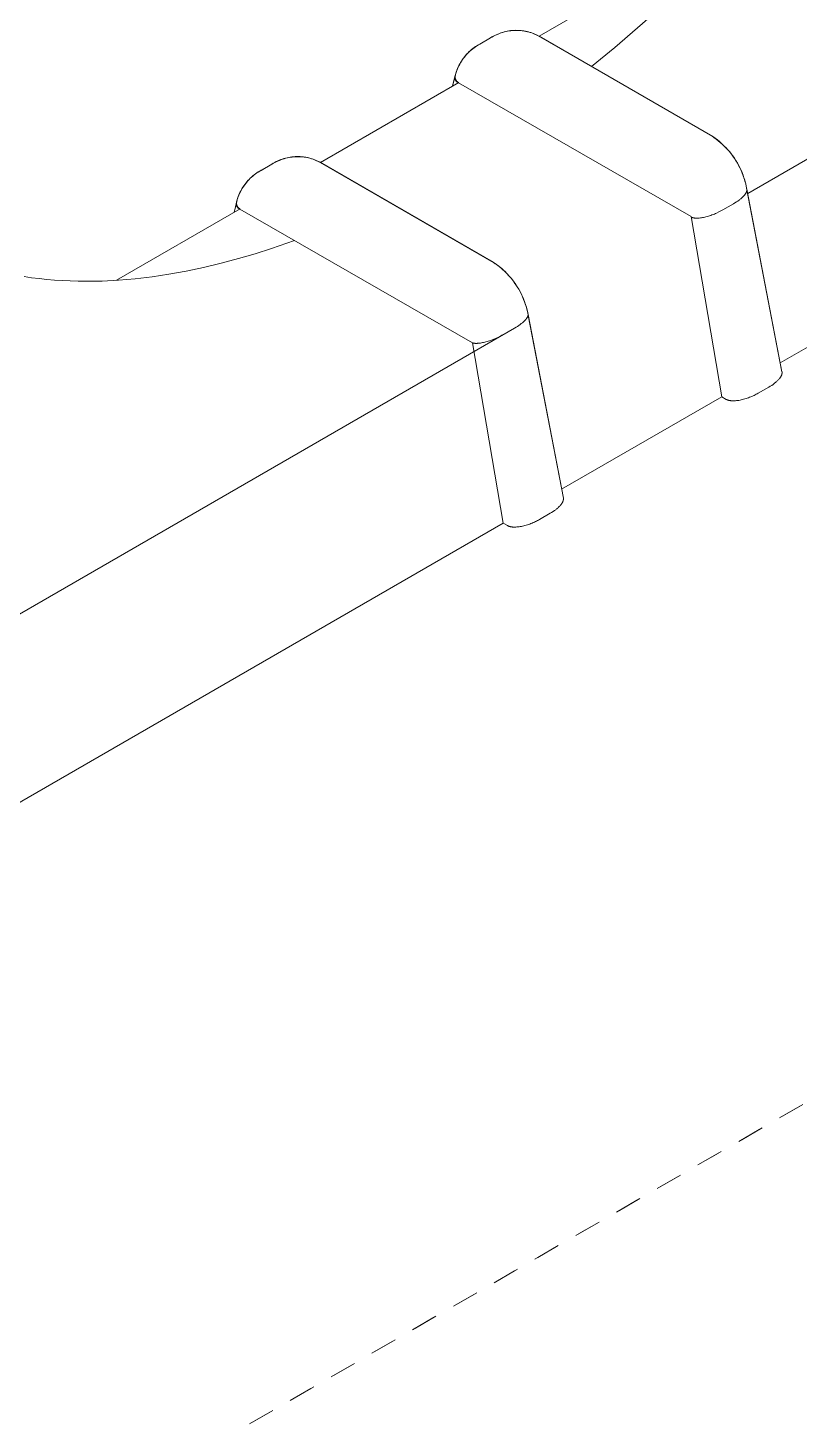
# Model space of a CAD drawing. Header units: inches. Extents: x -9 to 187, y -3 to 135.
# Drawn here: x 172.92 to 176.19, y 32.53 to 38.46 of the extents above; entities that cross this region are included whole.
import ezdxf

# ---------------------------------------------------------------- set-up
doc = ezdxf.new("R2010")
doc.units = ezdxf.units.IN
doc.linetypes.add('HIDDEN', pattern=[1.905, 1.27, -0.635])
doc.layers.add('ZANO_R', color=7, linetype='Continuous', lineweight=0)
doc.layers.add('ZANO_R_przerywana', color=250, linetype='HIDDEN', lineweight=0)

msp = doc.modelspace()

# ---------------------------------------------------------------- linework, layer by layer
at = {"layer": 'ZANO_R'}
for p, q in [((175.97484, 37.75539), (183.44197, 42.06654)), ((175.08854, 38.42332), (176.04606, 38.97615)), ((175.40977, 38.37552), (175.58233, 38.5238)), ((174.91325, 38.43281), (174.91978, 38.43541)), ((174.91398, 38.4325), (174.92062, 38.4351)), ((174.91978, 38.43541), (174.92639, 38.43779)), ((174.92062, 38.4351), (174.92734, 38.43746)), ((174.92639, 38.43779), (174.93309, 38.43993)), ((174.92734, 38.43746), (174.93414, 38.43959)), ((174.93309, 38.43993), (174.93985, 38.44183)), ((174.93414, 38.43959), (174.94101, 38.44149)), ((174.93985, 38.44183), (174.94668, 38.4435)), ((174.94101, 38.44149), (174.94794, 38.44315)), ((174.94668, 38.4435), (174.95356, 38.44493)), ((174.94794, 38.44315), (174.95492, 38.44456)), ((174.95356, 38.44493), (174.96048, 38.44612)), ((174.95492, 38.44456), (174.96195, 38.44574)), ((174.96048, 38.44612), (174.96744, 38.44707)), ((174.96195, 38.44574), (174.96902, 38.44667)), ((174.96744, 38.44707), (174.97444, 38.44778)), ((174.96902, 38.44667), (174.97611, 38.44736)), ((174.97444, 38.44778), (174.98145, 38.44824)), ((174.97611, 38.44736), (174.98322, 38.4478)), ((174.98145, 38.44824), (174.98847, 38.44846)), ((174.98322, 38.4478), (174.99034, 38.448)), ((174.98847, 38.44846), (174.9955, 38.44844)), ((174.99034, 38.448), (174.99747, 38.44795)), ((174.9955, 38.44844), (175.00252, 38.44817)), ((174.99747, 38.44795), (175.00459, 38.44766)), ((175.00252, 38.44817), (175.00953, 38.44765)), ((175.00459, 38.44766), (175.01169, 38.44712)), ((175.00953, 38.44765), (175.01652, 38.4469)), ((175.01169, 38.44712), (175.01878, 38.44634)), ((175.01652, 38.4469), (175.02347, 38.4459)), ((175.01878, 38.44634), (175.02583, 38.44531)), ((175.02347, 38.4459), (175.03039, 38.44466)), ((175.02583, 38.44531), (175.03284, 38.44404)), ((175.03039, 38.44466), (175.03726, 38.44318)), ((175.03284, 38.44404), (175.0398, 38.44253)), ((175.03726, 38.44318), (175.04407, 38.44146)), ((175.0398, 38.44253), (175.04671, 38.44078)), ((175.04407, 38.44146), (175.05082, 38.43951)), ((175.04671, 38.44078), (175.05355, 38.4388)), ((175.05082, 38.43951), (175.0575, 38.43732)), ((175.05355, 38.4388), (175.06033, 38.43658)), ((175.0575, 38.43732), (175.0641, 38.4349)), ((175.06033, 38.43658), (175.08783, 38.42372)), ((175.0641, 38.4349), (175.07061, 38.43225)), ((174.80672, 38.37034), (174.8125, 38.3747)), ((174.80678, 38.3709), (174.81252, 38.3752)), ((174.8125, 38.3747), (174.81843, 38.37885)), ((174.81252, 38.3752), (174.81841, 38.3793)), ((174.81841, 38.3793), (174.82443, 38.38319)), ((174.81843, 38.37885), (174.8245, 38.38279)), ((174.82443, 38.38319), (174.83058, 38.38687)), ((174.8245, 38.38279), (174.83071, 38.38652)), ((174.83058, 38.38687), (174.83686, 38.39034)), ((174.83071, 38.38652), (174.83704, 38.39003)), ((174.83686, 38.39034), (174.88217, 38.41651)), ((174.83704, 38.39003), (174.88235, 38.4162)), ((174.88217, 38.41651), (174.88815, 38.4202)), ((174.88235, 38.4162), (174.88844, 38.41989)), ((174.88815, 38.4202), (174.89426, 38.42368)), ((174.88844, 38.41989), (174.89466, 38.42337)), ((174.89426, 38.42368), (174.90048, 38.42694)), ((174.89466, 38.42337), (174.901, 38.42664)), ((174.90048, 38.42694), (174.90681, 38.42999)), ((174.901, 38.42664), (174.90744, 38.42968)), ((174.90681, 38.42999), (174.91325, 38.43281)), ((174.90744, 38.42968), (174.91398, 38.4325)), ((175.07061, 38.43225), (175.07703, 38.42938)), ((175.07703, 38.42938), (175.08334, 38.42629)), ((175.08452, 38.42564), (175.82189, 37.99992)), ((175.0889, 38.42312), (175.82627, 37.9974)), ((175.3107, 38.29506), (175.40977, 38.37552)), ((174.75461, 38.31077), (174.75836, 38.31695)), ((174.75501, 38.31201), (174.75875, 38.31813)), ((174.75836, 38.31695), (174.76234, 38.323)), ((174.75875, 38.31813), (174.7627, 38.32411)), ((174.76234, 38.323), (174.76651, 38.32892)), ((174.7627, 38.32411), (174.76686, 38.32996)), ((174.76651, 38.32892), (174.77089, 38.33468)), ((174.76686, 38.32996), (174.77121, 38.33565)), ((174.77089, 38.33468), (174.77547, 38.34029)), ((174.77121, 38.33565), (174.77576, 38.3412)), ((174.77547, 38.34029), (174.78023, 38.34574)), ((174.77576, 38.3412), (174.78049, 38.34659)), ((174.78023, 38.34574), (174.78518, 38.35102)), ((174.78049, 38.34659), (174.78541, 38.35181)), ((174.78518, 38.35102), (174.79031, 38.35613)), ((174.78541, 38.35181), (174.7905, 38.35685)), ((174.79031, 38.35613), (174.79562, 38.36105)), ((174.7905, 38.35685), (174.79577, 38.36172)), ((174.79562, 38.36105), (174.80109, 38.36579)), ((174.79577, 38.36172), (174.8012, 38.3664)), ((174.80109, 38.36579), (174.80672, 38.37034)), ((174.8012, 38.3664), (174.80678, 38.3709)), ((174.72119, 38.21123), (174.73261, 38.25739)), ((174.73137, 38.25223), (174.73307, 38.2592)), ((174.7324, 38.25646), (174.73222, 38.25552)), ((174.73262, 38.25739), (174.7324, 38.25646)), ((174.73262, 38.25739), (174.73455, 38.26436)), ((174.73307, 38.2592), (174.73501, 38.2661)), ((174.73455, 38.26436), (174.73672, 38.27127)), ((174.73501, 38.2661), (174.73718, 38.27294)), ((174.73672, 38.27127), (174.73912, 38.2781)), ((174.73718, 38.27294), (174.73958, 38.27969)), ((174.73912, 38.2781), (174.74177, 38.28484)), ((174.73958, 38.27969), (174.74222, 38.28636)), ((174.74177, 38.28484), (174.74464, 38.29148)), ((174.74222, 38.28636), (174.74508, 38.29293)), ((174.74464, 38.29148), (174.74774, 38.29802)), ((174.74508, 38.29293), (174.74817, 38.2994)), ((174.74774, 38.29802), (174.75106, 38.30445)), ((174.74817, 38.2994), (174.75149, 38.30576)), ((174.75106, 38.30445), (174.75461, 38.31077)), ((174.75149, 38.30576), (174.75501, 38.31201)), ((174.15954, 37.88697), (174.74703, 38.22615)), ((174.15955, 37.88697), (174.7456, 38.22533)), ((174.72119, 38.21123), (174.73161, 38.25336)), ((174.73087, 38.24814), (174.73086, 38.24731)), ((174.73086, 38.24731), (174.73087, 38.24649)), ((174.73092, 38.24896), (174.73087, 38.24814)), ((174.73087, 38.24649), (174.73092, 38.24566)), ((174.73099, 38.24978), (174.73092, 38.24896)), ((174.73092, 38.24566), (174.73099, 38.24484)), ((174.73109, 38.2506), (174.73099, 38.24978)), ((174.73099, 38.24484), (174.73109, 38.24402)), ((174.73122, 38.25142), (174.73109, 38.2506)), ((174.73109, 38.24402), (174.73122, 38.2432)), ((174.73137, 38.25223), (174.73122, 38.25142)), ((174.73122, 38.2432), (174.73137, 38.24239)), ((174.73137, 38.24239), (174.73156, 38.24159)), ((174.73156, 38.24159), (174.73177, 38.24079)), ((174.73177, 38.24079), (174.73201, 38.24)), ((174.73181, 38.25173), (174.73179, 38.25078)), ((174.73179, 38.25078), (174.7318, 38.24983)), ((174.7318, 38.24983), (174.73185, 38.24887)), ((174.73186, 38.25269), (174.73181, 38.25173)), ((174.73185, 38.24887), (174.73193, 38.24792)), ((174.73195, 38.25364), (174.73186, 38.25269)), ((174.73193, 38.24792), (174.73204, 38.24698)), ((174.73207, 38.25458), (174.73195, 38.25364)), ((174.73201, 38.24), (174.73228, 38.23922)), ((174.73204, 38.24698), (174.73219, 38.24603)), ((174.73222, 38.25552), (174.73207, 38.25458)), ((174.73219, 38.24603), (174.73237, 38.2451)), ((174.73228, 38.23922), (174.73257, 38.23845)), ((174.73237, 38.2451), (174.73258, 38.24417)), ((174.73257, 38.23845), (174.73289, 38.23769)), ((174.73258, 38.24417), (174.73282, 38.24325)), ((174.73282, 38.24325), (174.7331, 38.24233)), ((174.73289, 38.23769), (174.73324, 38.23694)), ((174.7331, 38.24233), (174.73341, 38.24143)), ((174.73324, 38.23694), (174.73362, 38.2362)), ((174.73341, 38.24143), (174.73374, 38.24054)), ((174.73362, 38.2362), (174.73401, 38.23548)), ((174.73374, 38.24054), (174.73411, 38.23966)), ((174.73401, 38.23548), (174.73444, 38.23477)), ((174.73411, 38.23966), (174.73451, 38.23879)), ((174.73444, 38.23477), (174.73489, 38.23408)), ((174.73451, 38.23879), (174.73494, 38.23794)), ((174.73489, 38.23408), (174.73536, 38.2334)), ((174.73494, 38.23794), (174.7354, 38.23711)), ((174.73536, 38.2334), (174.73585, 38.23274)), ((174.7354, 38.23711), (174.73589, 38.23629)), ((174.73585, 38.23274), (174.73637, 38.23209)), ((174.73589, 38.23629), (174.73641, 38.23549)), ((174.73637, 38.23209), (174.73691, 38.23147)), ((174.73641, 38.23549), (174.73695, 38.2347)), ((174.73691, 38.23147), (174.73747, 38.23086)), ((174.73695, 38.2347), (174.73752, 38.23394)), ((174.73747, 38.23086), (174.73805, 38.23028)), ((174.73752, 38.23394), (174.73812, 38.23319)), ((174.73805, 38.23028), (174.73865, 38.22971)), ((174.73812, 38.23319), (174.73874, 38.23247)), ((174.73865, 38.22971), (174.73928, 38.22917)), ((174.73874, 38.23247), (174.73939, 38.23177)), ((174.73928, 38.22917), (174.73992, 38.22865)), ((174.73939, 38.23177), (174.74006, 38.23109)), ((174.73992, 38.22865), (174.74057, 38.22815)), ((174.74006, 38.23109), (174.74075, 38.23044)), ((174.74057, 38.22815), (174.74125, 38.22767)), ((174.74075, 38.23044), (174.74147, 38.22981)), ((174.74125, 38.22767), (174.74194, 38.22722)), ((174.74147, 38.22981), (174.7422, 38.22921)), ((174.74194, 38.22722), (174.74264, 38.22679)), ((174.7422, 38.22921), (174.74296, 38.22863)), ((174.74264, 38.22679), (174.74336, 38.22639)), ((174.74296, 38.22863), (174.74374, 38.22808)), ((174.74336, 38.22639), (174.7441, 38.22601)), ((174.74374, 38.22808), (174.74454, 38.22755)), ((174.7441, 38.22601), (174.74484, 38.22565)), ((174.74454, 38.22755), (174.74535, 38.22706)), ((174.74484, 38.22565), (174.7456, 38.22533)), ((174.74535, 38.22706), (174.74618, 38.22659)), ((174.7456, 38.22533), (175.7342, 37.65735)), ((174.74618, 38.22659), (174.74703, 38.22615)), ((175.82206, 37.99982), (175.83152, 37.99343)), ((175.8267, 37.99714), (175.83642, 37.99028)), ((175.83152, 37.99343), (175.84075, 37.98672)), ((175.83642, 37.99028), (175.8459, 37.98309)), ((175.84075, 37.98672), (175.84975, 37.97971)), ((175.8459, 37.98309), (175.85512, 37.97558)), ((175.84975, 37.97971), (175.85851, 37.9724)), ((175.85512, 37.97558), (175.86407, 37.96775)), ((175.85851, 37.9724), (175.86702, 37.9648)), ((175.86407, 37.96775), (175.87274, 37.95962)), ((175.86702, 37.9648), (175.87527, 37.95692)), ((175.87274, 37.95962), (175.88113, 37.95119)), ((173.99078, 37.89906), (173.9974, 37.90143)), ((173.99162, 37.89874), (173.99835, 37.90111)), ((173.9974, 37.90143), (174.00409, 37.90357)), ((173.99835, 37.90111), (174.00515, 37.90324)), ((174.00409, 37.90357), (174.01086, 37.90548)), ((174.00515, 37.90324), (174.01202, 37.90513)), ((174.01086, 37.90548), (174.01768, 37.90715)), ((174.01202, 37.90513), (174.01895, 37.90679)), ((174.01768, 37.90715), (174.02456, 37.90858)), ((174.01895, 37.90679), (174.02593, 37.90821)), ((174.02456, 37.90858), (174.03149, 37.90977)), ((174.02593, 37.90821), (174.03296, 37.90938)), ((174.03149, 37.90977), (174.03845, 37.91072)), ((174.03296, 37.90938), (174.04002, 37.91032)), ((174.03845, 37.91072), (174.04544, 37.91142)), ((174.04002, 37.91032), (174.04711, 37.911)), ((174.04544, 37.91142), (174.05245, 37.91189)), ((174.04711, 37.911), (174.05423, 37.91145)), ((174.05245, 37.91189), (174.05948, 37.91211)), ((174.05423, 37.91145), (174.06135, 37.91165)), ((174.05948, 37.91211), (174.06651, 37.91208)), ((174.06135, 37.91165), (174.06848, 37.9116)), ((174.06651, 37.91208), (174.07353, 37.91181)), ((174.06848, 37.9116), (174.07559, 37.91131)), ((174.07353, 37.91181), (174.08054, 37.9113)), ((174.07559, 37.91131), (174.0827, 37.91077)), ((174.08054, 37.9113), (174.08752, 37.91054)), ((174.0827, 37.91077), (174.08978, 37.90998)), ((174.08752, 37.91054), (174.09448, 37.90954)), ((174.08978, 37.90998), (174.09683, 37.90896)), ((174.09448, 37.90954), (174.1014, 37.9083)), ((174.09683, 37.90896), (174.10385, 37.90769)), ((174.1014, 37.9083), (174.10827, 37.90682)), ((174.10385, 37.90769), (174.11081, 37.90618)), ((174.10827, 37.90682), (174.11508, 37.9051)), ((174.11081, 37.90618), (174.11772, 37.90443)), ((174.11508, 37.9051), (174.12183, 37.90315)), ((174.11772, 37.90443), (174.12456, 37.90244)), ((174.12183, 37.90315), (174.12851, 37.90096)), ((174.12456, 37.90244), (174.13133, 37.90022)), ((174.12851, 37.90096), (174.13511, 37.89855)), ((174.13133, 37.90022), (174.15883, 37.88736)), ((175.87527, 37.95692), (175.88325, 37.94876)), ((175.88113, 37.95119), (175.88922, 37.94247)), ((175.88325, 37.94876), (175.89096, 37.94035)), ((175.88922, 37.94247), (175.897, 37.93347)), ((175.89096, 37.94035), (175.89838, 37.93168)), ((175.897, 37.93347), (175.90447, 37.92421)), ((175.89838, 37.93168), (175.9055, 37.92276)), ((175.90447, 37.92421), (175.91161, 37.9147)), ((175.9055, 37.92276), (175.91232, 37.91362)), ((175.91161, 37.9147), (175.91841, 37.90495)), ((175.91232, 37.91362), (175.91883, 37.90424)), ((175.91841, 37.90495), (175.92487, 37.89496)), ((175.91883, 37.90424), (175.92502, 37.89466)), ((173.88351, 37.83834), (173.88944, 37.84249)), ((173.88353, 37.83884), (173.88941, 37.84294)), ((173.88941, 37.84294), (173.89544, 37.84684)), ((173.88944, 37.84249), (173.89551, 37.84643)), ((173.89544, 37.84684), (173.90159, 37.85052)), ((173.89551, 37.84643), (173.90171, 37.85016)), ((173.90159, 37.85052), (173.90786, 37.85399)), ((173.90171, 37.85016), (173.90804, 37.85368)), ((173.90786, 37.85399), (173.95318, 37.88015)), ((173.90804, 37.85368), (173.95336, 37.87984)), ((173.95318, 37.88015), (173.95916, 37.88384)), ((173.95336, 37.87984), (173.95945, 37.88354)), ((173.95916, 37.88384), (173.96526, 37.88732)), ((173.95945, 37.88354), (173.96567, 37.88702)), ((173.96526, 37.88732), (173.97149, 37.89059)), ((173.96567, 37.88702), (173.972, 37.89028)), ((173.97149, 37.89059), (173.97782, 37.89363)), ((173.972, 37.89028), (173.97844, 37.89333)), ((173.97782, 37.89363), (173.98425, 37.89646)), ((173.97844, 37.89333), (173.98499, 37.89615)), ((173.98425, 37.89646), (173.99078, 37.89906)), ((173.98499, 37.89615), (173.99162, 37.89874)), ((174.13511, 37.89855), (174.14162, 37.8959)), ((174.14162, 37.8959), (174.14803, 37.89303)), ((174.14803, 37.89303), (174.15434, 37.88994)), ((174.15553, 37.88929), (174.8929, 37.46357)), ((174.1599, 37.88676), (174.89727, 37.46104)), ((175.92487, 37.89496), (175.93098, 37.88475)), ((175.92502, 37.89466), (175.93089, 37.88487)), ((175.93089, 37.88487), (175.93642, 37.87489)), ((175.93098, 37.88475), (175.93673, 37.87434)), ((175.93642, 37.87489), (175.94162, 37.86474)), ((175.93673, 37.87434), (175.94211, 37.86374)), ((175.94162, 37.86474), (175.94647, 37.85441)), ((175.94211, 37.86374), (175.94712, 37.85295)), ((175.94647, 37.85441), (175.95098, 37.84393)), ((175.94712, 37.85295), (175.95176, 37.842)), ((175.95098, 37.84393), (175.95513, 37.8333)), ((175.95176, 37.842), (175.95601, 37.83089)), ((173.82602, 37.77565), (173.82976, 37.78177)), ((173.82937, 37.7806), (173.83334, 37.78665)), ((173.82976, 37.78177), (173.83371, 37.78776)), ((173.83334, 37.78665), (173.83752, 37.79256)), ((173.83371, 37.78776), (173.83786, 37.7936)), ((173.83752, 37.79256), (173.8419, 37.79833)), ((173.83786, 37.7936), (173.84222, 37.7993)), ((173.8419, 37.79833), (173.84647, 37.80394)), ((173.84222, 37.7993), (173.84676, 37.80485)), ((173.84647, 37.80394), (173.85124, 37.80938)), ((173.84676, 37.80485), (173.8515, 37.81023)), ((173.85124, 37.80938), (173.85619, 37.81467)), ((173.8515, 37.81023), (173.85641, 37.81545)), ((173.85619, 37.81467), (173.86132, 37.81977)), ((173.85641, 37.81545), (173.86151, 37.8205)), ((173.86132, 37.81977), (173.86662, 37.8247)), ((173.86151, 37.8205), (173.86677, 37.82537)), ((173.86662, 37.8247), (173.87209, 37.82944)), ((173.86677, 37.82537), (173.8722, 37.83005)), ((173.87209, 37.82944), (173.87772, 37.83399)), ((173.8722, 37.83005), (173.87779, 37.83454)), ((173.87772, 37.83399), (173.88351, 37.83834)), ((173.87779, 37.83454), (173.88353, 37.83884)), ((175.95513, 37.8333), (175.95892, 37.82254)), ((175.95601, 37.83089), (175.95987, 37.81965)), ((175.95892, 37.82254), (175.96235, 37.81165)), ((175.95987, 37.81965), (175.96334, 37.80827)), ((175.96235, 37.81165), (175.96541, 37.80066)), ((175.96334, 37.80827), (175.96641, 37.79678)), ((175.96541, 37.80066), (175.9681, 37.78957)), ((175.96641, 37.79678), (175.96908, 37.78519)), ((175.9681, 37.78957), (175.97042, 37.7784)), ((175.96908, 37.78519), (175.97135, 37.77352)), ((173.80238, 37.71588), (173.80408, 37.72284)), ((173.80362, 37.72103), (173.80555, 37.72801)), ((173.80408, 37.72284), (173.80601, 37.72975)), ((173.80555, 37.72801), (173.80772, 37.73492)), ((173.80601, 37.72975), (173.80818, 37.73658)), ((173.80772, 37.73492), (173.81013, 37.74174)), ((173.80818, 37.73658), (173.81059, 37.74334)), ((173.81013, 37.74174), (173.81277, 37.74848)), ((173.81059, 37.74334), (173.81323, 37.75001)), ((173.81277, 37.74848), (173.81564, 37.75513)), ((173.81323, 37.75001), (173.81609, 37.75658)), ((173.81564, 37.75513), (173.81874, 37.76167)), ((173.81609, 37.75658), (173.81918, 37.76305)), ((173.81874, 37.76167), (173.82207, 37.7681)), ((173.81918, 37.76305), (173.82249, 37.76941)), ((173.82207, 37.7681), (173.82561, 37.77441)), ((173.82249, 37.76941), (173.82602, 37.77565)), ((173.82561, 37.77441), (173.82937, 37.7806)), ((175.93245, 37.72311), (175.92675, 37.71927)), ((175.93797, 37.72708), (175.93245, 37.72311)), ((175.94063, 37.72911), (175.93797, 37.72708)), ((175.94323, 37.73116), (175.94063, 37.72911)), ((175.94576, 37.73323), (175.94323, 37.73116)), ((175.9482, 37.73532), (175.94576, 37.73323)), ((175.95054, 37.73742), (175.9482, 37.73532)), ((175.9528, 37.73952), (175.95054, 37.73742)), ((175.95495, 37.74163), (175.9528, 37.73952)), ((175.95698, 37.74374), (175.95495, 37.74163)), ((175.95891, 37.74583), (175.95698, 37.74374)), ((175.96071, 37.74792), (175.95891, 37.74583)), ((175.96238, 37.74999), (175.96071, 37.74792)), ((175.96317, 37.75102), (175.96238, 37.74999)), ((175.96392, 37.75204), (175.96317, 37.75102)), ((175.96464, 37.75306), (175.96392, 37.75204)), ((175.96533, 37.75407), (175.96464, 37.75306)), ((175.96598, 37.75507), (175.96533, 37.75407)), ((175.9666, 37.75607), (175.96598, 37.75507)), ((175.96718, 37.75705), (175.9666, 37.75607)), ((175.96772, 37.75803), (175.96718, 37.75705)), ((175.96823, 37.75899), (175.96772, 37.75803)), ((175.96871, 37.75995), (175.96823, 37.75899)), ((175.96915, 37.7609), (175.96871, 37.75995)), ((175.96955, 37.76183), (175.96915, 37.7609)), ((175.96991, 37.76276), (175.96955, 37.76183)), ((175.97024, 37.76367), (175.96991, 37.76276)), ((175.97053, 37.76456), (175.97024, 37.76367)), ((175.97053, 37.7778), (176.1206, 36.99802)), ((175.97078, 37.76545), (175.97053, 37.76456)), ((175.9709, 37.76589), (175.97078, 37.76545)), ((175.971, 37.76632), (175.9709, 37.76589)), ((175.9711, 37.76675), (175.971, 37.76632)), ((175.97118, 37.76718), (175.9711, 37.76675)), ((175.97126, 37.76761), (175.97118, 37.76718)), ((175.97133, 37.76803), (175.97126, 37.76761)), ((175.97139, 37.76844), (175.97133, 37.76803)), ((175.97135, 37.77352), (175.9714, 37.77315)), ((175.97144, 37.76886), (175.97139, 37.76844)), ((175.9714, 37.77315), (175.97145, 37.77278)), ((175.97144, 37.7731), (176.1206, 36.99802)), ((175.97148, 37.76927), (175.97144, 37.76886)), ((175.97145, 37.77278), (175.97149, 37.7724)), ((175.97151, 37.76967), (175.97148, 37.76927)), ((175.97149, 37.7724), (175.97152, 37.77203)), ((175.97153, 37.77007), (175.97151, 37.76967)), ((175.97152, 37.77203), (175.97154, 37.77164)), ((175.97155, 37.77047), (175.97153, 37.77007)), ((175.97154, 37.77164), (175.97155, 37.77126)), ((175.97155, 37.77126), (175.97155, 37.77087)), ((175.97155, 37.77087), (175.97155, 37.77047)), ((173.29262, 37.38645), (173.81804, 37.6898)), ((173.79219, 37.67488), (173.80362, 37.72103)), ((173.79219, 37.67488), (173.80262, 37.717)), ((173.80188, 37.71178), (173.80187, 37.71096)), ((173.80187, 37.71096), (173.80188, 37.71013)), ((173.80192, 37.71261), (173.80188, 37.71178)), ((173.80188, 37.71013), (173.80192, 37.70931)), ((173.802, 37.71343), (173.80192, 37.71261)), ((173.80192, 37.70931), (173.80199, 37.70848)), ((173.80199, 37.70848), (173.80209, 37.70766)), ((173.8021, 37.71425), (173.802, 37.71343)), ((173.80209, 37.70766), (173.80222, 37.70685)), ((173.80222, 37.71506), (173.8021, 37.71425)), ((173.80238, 37.71588), (173.80222, 37.71506)), ((173.80222, 37.70685), (173.80238, 37.70604)), ((173.80238, 37.70604), (173.80256, 37.70523)), ((173.80256, 37.70523), (173.80278, 37.70444)), ((173.80278, 37.70444), (173.80302, 37.70365)), ((173.80282, 37.71538), (173.8028, 37.71443)), ((173.8028, 37.71443), (173.80281, 37.71347)), ((173.80281, 37.71347), (173.80286, 37.71252)), ((173.80287, 37.71633), (173.80282, 37.71538)), ((173.80286, 37.71252), (173.80294, 37.71157)), ((173.80295, 37.71728), (173.80287, 37.71633)), ((173.80294, 37.71157), (173.80305, 37.71062)), ((173.80307, 37.71823), (173.80295, 37.71728)), ((173.80302, 37.70365), (173.80329, 37.70286)), ((173.80305, 37.71062), (173.8032, 37.70968)), ((173.80322, 37.71917), (173.80307, 37.71823)), ((173.8032, 37.70968), (173.80338, 37.70874)), ((173.80341, 37.7201), (173.80322, 37.71917)), ((173.80329, 37.70286), (173.80358, 37.70209)), ((173.80338, 37.70874), (173.80359, 37.70781)), ((173.80362, 37.72103), (173.80341, 37.7201)), ((173.80358, 37.70209), (173.8039, 37.70133)), ((173.80359, 37.70781), (173.80383, 37.70689)), ((173.80383, 37.70689), (173.80411, 37.70598)), ((173.8039, 37.70133), (173.80425, 37.70058)), ((173.80411, 37.70598), (173.80441, 37.70508)), ((173.80425, 37.70058), (173.80462, 37.69985)), ((173.80441, 37.70508), (173.80475, 37.70418)), ((173.80462, 37.69985), (173.80502, 37.69912)), ((173.80475, 37.70418), (173.80512, 37.70331)), ((173.80502, 37.69912), (173.80544, 37.69841)), ((173.80512, 37.70331), (173.80552, 37.70244)), ((173.80544, 37.69841), (173.80589, 37.69772)), ((173.80552, 37.70244), (173.80595, 37.70159)), ((173.80589, 37.69772), (173.80636, 37.69704)), ((173.80595, 37.70159), (173.80641, 37.70075)), ((173.80636, 37.69704), (173.80686, 37.69638)), ((173.80641, 37.70075), (173.8069, 37.69993)), ((173.80686, 37.69638), (173.80738, 37.69574)), ((173.8069, 37.69993), (173.80741, 37.69913)), ((173.80738, 37.69574), (173.80792, 37.69511)), ((173.80741, 37.69913), (173.80796, 37.69835)), ((173.80792, 37.69511), (173.80848, 37.69451)), ((173.80796, 37.69835), (173.80853, 37.69758)), ((173.80848, 37.69451), (173.80906, 37.69392)), ((173.80853, 37.69758), (173.80912, 37.69684)), ((173.80906, 37.69392), (173.80966, 37.69336)), ((173.80912, 37.69684), (173.80974, 37.69612)), ((173.80966, 37.69336), (173.81028, 37.69281)), ((173.80974, 37.69612), (173.81039, 37.69542)), ((173.81028, 37.69281), (173.81092, 37.69229)), ((173.81039, 37.69542), (173.81106, 37.69474)), ((173.81092, 37.69229), (173.81158, 37.69179)), ((173.81106, 37.69474), (173.81176, 37.69408)), ((173.81158, 37.69179), (173.81225, 37.69132)), ((173.81176, 37.69408), (173.81247, 37.69346)), ((173.81225, 37.69132), (173.81294, 37.69086)), ((173.81247, 37.69346), (173.81321, 37.69285)), ((173.81294, 37.69086), (173.81365, 37.69043)), ((173.81321, 37.69285), (173.81397, 37.69227)), ((173.81365, 37.69043), (173.81437, 37.69003)), ((173.81397, 37.69227), (173.81475, 37.69172)), ((173.81437, 37.69003), (173.8151, 37.68965)), ((173.81475, 37.69172), (173.81554, 37.6912)), ((173.8151, 37.68965), (173.81585, 37.6893)), ((173.81554, 37.6912), (173.81636, 37.6907)), ((173.81585, 37.6893), (173.81661, 37.68897)), ((173.81636, 37.6907), (173.81719, 37.69024)), ((173.81661, 37.68897), (174.8052, 37.121)), ((173.81719, 37.69024), (173.81804, 37.6898)), ((175.82311, 37.66423), (175.81799, 37.66242)), ((175.82819, 37.66614), (175.82311, 37.66423)), ((175.83321, 37.66813), (175.82819, 37.66614)), ((175.83817, 37.67019), (175.83321, 37.66813)), ((175.84304, 37.67232), (175.83817, 37.67019)), ((175.85246, 37.67674), (175.84304, 37.67232)), ((175.86136, 37.68129), (175.85246, 37.67674)), ((175.86969, 37.6859), (175.86136, 37.68129)), ((175.915, 37.71207), (175.86969, 37.6859)), ((175.92092, 37.71558), (175.915, 37.71207)), ((175.92675, 37.71927), (175.92092, 37.71558)), ((177.25529, 37.69457), (176.11342, 37.03531)), ((175.7342, 37.65735), (175.86462, 36.89166)), ((175.7352, 37.65449), (175.7347, 37.65472)), ((175.73571, 37.65427), (175.7352, 37.65449)), ((175.73624, 37.65405), (175.73571, 37.65427)), ((175.73677, 37.65383), (175.73624, 37.65405)), ((175.73789, 37.65342), (175.73677, 37.65383)), ((175.73906, 37.65303), (175.73789, 37.65342)), ((175.74028, 37.65267), (175.73906, 37.65303)), ((175.74156, 37.65234), (175.74028, 37.65267)), ((175.7429, 37.65203), (175.74156, 37.65234)), ((175.74429, 37.65175), (175.7429, 37.65203)), ((175.74574, 37.6515), (175.74429, 37.65175)), ((175.74724, 37.65127), (175.74574, 37.6515)), ((175.74879, 37.65108), (175.74724, 37.65127)), ((175.75041, 37.65092), (175.74879, 37.65108)), ((175.75207, 37.6508), (175.75041, 37.65092)), ((175.75379, 37.6507), (175.75207, 37.6508)), ((175.75557, 37.65064), (175.75379, 37.6507)), ((175.75739, 37.65061), (175.75557, 37.65064)), ((175.75927, 37.65062), (175.75739, 37.65061)), ((175.7612, 37.65066), (175.75927, 37.65062)), ((175.7652, 37.65086), (175.7612, 37.65066)), ((175.76939, 37.65119), (175.7652, 37.65086)), ((175.77375, 37.65168), (175.76939, 37.65119)), ((175.77827, 37.65232), (175.77375, 37.65168)), ((175.78293, 37.6531), (175.77827, 37.65232)), ((175.78772, 37.65403), (175.78293, 37.6531)), ((175.79261, 37.6551), (175.78772, 37.65403)), ((175.79759, 37.65631), (175.79261, 37.6551)), ((175.80264, 37.65765), (175.79759, 37.65631)), ((175.80774, 37.65912), (175.80264, 37.65765)), ((175.81286, 37.66072), (175.80774, 37.65912)), ((175.81799, 37.66242), (175.81286, 37.66072)), ((173.95123, 37.52207), (174.04952, 37.55516)), ((173.81114, 37.47862), (173.88144, 37.49951)), ((173.88144, 37.49951), (173.95123, 37.52207)), ((173.58925, 37.4253), (173.66236, 37.4407)), ((173.66236, 37.4407), (173.73701, 37.45864)), ((173.73701, 37.45864), (173.81114, 37.47862)), ((174.89307, 37.46347), (174.90252, 37.45707)), ((174.89771, 37.46078), (174.90743, 37.45393)), ((174.90252, 37.45707), (174.91175, 37.45037)), ((174.90743, 37.45393), (174.9169, 37.44674)), ((174.91175, 37.45037), (174.92075, 37.44335)), ((174.9169, 37.44674), (174.92612, 37.43923)), ((174.92075, 37.44335), (174.92952, 37.43604)), ((174.92612, 37.43923), (174.93508, 37.4314)), ((174.92952, 37.43604), (174.93803, 37.42844)), ((174.93508, 37.4314), (174.94375, 37.42326)), ((174.93803, 37.42844), (174.94628, 37.42056)), ((172.9007, 37.40221), (172.93236, 37.39765)), ((172.93236, 37.39765), (172.9641, 37.39372)), ((172.9641, 37.39372), (172.99688, 37.3903)), ((172.99688, 37.3903), (173.02973, 37.38751)), ((173.02973, 37.38751), (173.06263, 37.38533)), ((173.06263, 37.38533), (173.09556, 37.38378)), ((173.09556, 37.38378), (173.12958, 37.3828)), ((173.12958, 37.3828), (173.16361, 37.38243)), ((173.16361, 37.38243), (173.19765, 37.38266)), ((173.19765, 37.38266), (173.23167, 37.38351)), ((173.23167, 37.38351), (173.30188, 37.38705)), ((173.30188, 37.38705), (173.37193, 37.39295)), ((173.37193, 37.39295), (173.44397, 37.40138)), ((173.44397, 37.40138), (173.51572, 37.41206)), ((173.51572, 37.41206), (173.58925, 37.4253)), ((174.94375, 37.42326), (174.95214, 37.41483)), ((174.94628, 37.42056), (174.95426, 37.41241)), ((174.95214, 37.41483), (174.96023, 37.40611)), ((174.95426, 37.41241), (174.96196, 37.40399)), ((174.96023, 37.40611), (174.96801, 37.39712)), ((174.96196, 37.40399), (174.96938, 37.39532)), ((174.96801, 37.39712), (174.97547, 37.38786)), ((174.96938, 37.39532), (174.97651, 37.38641)), ((174.97547, 37.38786), (174.98261, 37.37835)), ((174.97651, 37.38641), (174.98333, 37.37726)), ((174.98261, 37.37835), (174.98941, 37.36859)), ((174.98333, 37.37726), (174.98983, 37.36789)), ((174.98941, 37.36859), (174.99587, 37.3586)), ((174.98983, 37.36789), (174.99603, 37.3583)), ((174.99587, 37.3586), (175.00198, 37.3484)), ((174.99603, 37.3583), (175.00189, 37.34852)), ((175.00189, 37.34852), (175.00743, 37.33854)), ((175.00198, 37.3484), (175.00773, 37.33799)), ((175.00743, 37.33854), (175.01262, 37.32838)), ((175.00773, 37.33799), (175.01312, 37.32739)), ((175.01262, 37.32838), (175.01748, 37.31806)), ((175.01312, 37.32739), (175.01813, 37.3166)), ((175.01748, 37.31806), (175.02198, 37.30757)), ((175.01813, 37.3166), (175.02277, 37.30565)), ((175.02198, 37.30757), (175.02613, 37.29694)), ((175.02277, 37.30565), (175.02702, 37.29454)), ((175.02613, 37.29694), (175.02992, 37.28618)), ((175.02702, 37.29454), (175.03088, 37.28329)), ((175.02992, 37.28618), (175.03335, 37.2753)), ((175.03088, 37.28329), (175.03435, 37.27192)), ((175.03335, 37.2753), (175.03641, 37.26431)), ((175.03435, 37.27192), (175.03742, 37.26043)), ((175.03641, 37.26431), (175.0391, 37.25322)), ((175.03742, 37.26043), (175.04009, 37.24884)), ((175.0391, 37.25322), (175.04142, 37.24205)), ((175.04009, 37.24884), (175.04236, 37.23716)), ((174.99632, 37.19081), (174.99044, 37.18714)), ((175.00206, 37.19461), (174.99632, 37.19081)), ((175.00762, 37.19852), (175.00206, 37.19461)), ((175.01293, 37.20251), (175.00762, 37.19852)), ((175.01548, 37.20452), (175.01293, 37.20251)), ((175.01794, 37.20655), (175.01548, 37.20452)), ((175.02032, 37.20857), (175.01794, 37.20655)), ((175.02259, 37.2106), (175.02032, 37.20857)), ((175.02476, 37.21262), (175.02259, 37.2106)), ((175.02682, 37.21463), (175.02476, 37.21262)), ((175.02877, 37.21663), (175.02682, 37.21463)), ((175.03059, 37.21861), (175.02877, 37.21663)), ((175.03228, 37.22057), (175.03059, 37.21861)), ((175.03384, 37.22249), (175.03228, 37.22057)), ((175.03457, 37.22345), (175.03384, 37.22249)), ((175.03527, 37.22439), (175.03457, 37.22345)), ((175.03593, 37.22533), (175.03527, 37.22439)), ((175.03655, 37.22625), (175.03593, 37.22533)), ((175.03714, 37.22717), (175.03655, 37.22625)), ((175.0377, 37.22807), (175.03714, 37.22717)), ((175.03821, 37.22896), (175.0377, 37.22807)), ((175.0387, 37.22984), (175.03821, 37.22896)), ((175.03914, 37.23071), (175.0387, 37.22984)), ((175.03955, 37.23157), (175.03914, 37.23071)), ((175.03992, 37.23241), (175.03955, 37.23157)), ((175.04025, 37.23325), (175.03992, 37.23241)), ((175.04055, 37.23406), (175.04025, 37.23325)), ((175.04068, 37.23447), (175.04055, 37.23406)), ((175.04081, 37.23486), (175.04068, 37.23447)), ((175.04093, 37.23526), (175.04081, 37.23486)), ((175.04103, 37.23565), (175.04093, 37.23526)), ((175.04113, 37.23604), (175.04103, 37.23565)), ((175.04122, 37.23643), (175.04113, 37.23604)), ((175.0413, 37.23681), (175.04122, 37.23643)), ((175.04137, 37.23718), (175.0413, 37.23681)), ((175.04143, 37.23756), (175.04137, 37.23718)), ((175.04142, 37.24205), (175.04148, 37.24173)), ((175.04148, 37.23793), (175.04143, 37.23756)), ((175.04148, 37.24173), (175.04152, 37.2414)), ((175.04153, 37.23829), (175.04148, 37.23793)), ((175.04152, 37.2414), (175.04156, 37.24107)), ((175.04156, 37.23865), (175.04153, 37.23829)), ((175.04154, 37.24144), (175.19161, 36.46167)), ((175.04156, 37.24107), (175.04158, 37.24074)), ((175.04159, 37.23901), (175.04156, 37.23865)), ((175.04158, 37.24074), (175.0416, 37.2404)), ((175.04161, 37.23937), (175.04159, 37.23901)), ((175.0416, 37.2404), (175.04161, 37.24006)), ((175.04161, 37.24006), (175.04161, 37.23972)), ((175.04161, 37.23972), (175.04161, 37.23937)), ((175.04244, 37.23675), (175.19161, 36.46167)), ((174.98449, 37.18361), (170.0159, 34.31499)), ((174.87742, 37.12965), (174.87236, 37.12802)), ((174.88252, 37.1314), (174.87742, 37.12965)), ((174.89271, 37.13519), (174.88252, 37.1314)), ((174.90277, 37.1393), (174.89271, 37.13519)), ((174.91256, 37.14366), (174.90277, 37.1393)), ((174.92196, 37.14819), (174.91256, 37.14366)), ((174.93086, 37.15281), (174.92196, 37.14819)), ((174.93917, 37.15745), (174.93086, 37.15281)), ((174.98449, 37.18361), (174.93917, 37.15745)), ((174.99044, 37.18714), (174.98449, 37.18361)), ((174.8052, 37.121), (174.93563, 36.35531)), ((174.80569, 37.12083), (174.8052, 37.121)), ((174.80619, 37.12066), (174.80569, 37.12083)), ((174.8067, 37.1205), (174.80619, 37.12066)), ((174.80723, 37.12034), (174.8067, 37.1205)), ((174.80832, 37.12005), (174.80723, 37.12034)), ((174.80947, 37.11978), (174.80832, 37.12005)), ((174.81067, 37.11954), (174.80947, 37.11978)), ((174.81192, 37.11933), (174.81067, 37.11954)), ((174.81324, 37.11914), (174.81192, 37.11933)), ((174.8146, 37.11898), (174.81324, 37.11914)), ((174.81603, 37.11885), (174.8146, 37.11898)), ((174.81751, 37.11875), (174.81603, 37.11885)), ((174.81904, 37.11869), (174.81751, 37.11875)), ((174.82063, 37.11865), (174.81904, 37.11869)), ((174.82227, 37.11864), (174.82063, 37.11865)), ((174.82397, 37.11867), (174.82227, 37.11864)), ((174.82572, 37.11873), (174.82397, 37.11867)), ((174.82752, 37.11883), (174.82572, 37.11873)), ((174.83128, 37.11912), (174.82752, 37.11883)), ((174.83523, 37.11955), (174.83128, 37.11912)), ((174.83938, 37.12012), (174.83523, 37.11955)), ((174.84369, 37.12084), (174.83938, 37.12012)), ((174.84817, 37.1217), (174.84369, 37.12084)), ((174.85279, 37.12269), (174.84817, 37.1217)), ((174.85754, 37.12383), (174.85279, 37.12269)), ((174.86239, 37.1251), (174.85754, 37.12383)), ((174.86734, 37.12649), (174.86239, 37.1251)), ((174.87236, 37.12802), (174.86734, 37.12649)), ((176.09334, 36.95258), (176.09074, 36.95045)), ((176.09074, 36.95045), (176.09334, 36.95258)), ((176.09587, 36.95474), (176.09334, 36.95258)), ((176.09334, 36.95258), (176.09587, 36.95474)), ((176.09831, 36.95692), (176.09587, 36.95474)), ((176.09587, 36.95474), (176.09831, 36.95692)), ((176.10065, 36.95912), (176.09831, 36.95692)), ((176.09831, 36.95692), (176.10065, 36.95912)), ((176.10289, 36.96134), (176.10065, 36.95912)), ((176.10065, 36.95912), (176.10289, 36.96134)), ((176.10503, 36.96356), (176.10289, 36.96134)), ((176.10289, 36.96134), (176.10503, 36.96356)), ((176.10705, 36.96578), (176.10503, 36.96356)), ((176.10503, 36.96356), (176.10705, 36.96578)), ((176.10895, 36.96801), (176.10705, 36.96578)), ((176.10705, 36.96578), (176.10895, 36.96801)), ((176.11073, 36.97023), (176.10895, 36.96801)), ((176.10895, 36.96801), (176.11073, 36.97023)), ((176.11156, 36.97133), (176.11073, 36.97023)), ((176.11073, 36.97023), (176.11156, 36.97133)), ((176.11237, 36.97244), (176.11156, 36.97133)), ((176.11156, 36.97133), (176.11237, 36.97244)), ((176.11314, 36.97353), (176.11237, 36.97244)), ((176.11237, 36.97244), (176.11314, 36.97353)), ((176.11388, 36.97463), (176.11314, 36.97353)), ((176.11314, 36.97353), (176.11388, 36.97463)), ((176.11458, 36.97572), (176.11388, 36.97463)), ((176.11388, 36.97463), (176.11458, 36.97572)), ((176.11525, 36.9768), (176.11458, 36.97572)), ((176.11458, 36.97572), (176.11525, 36.9768)), ((176.11588, 36.97788), (176.11525, 36.9768)), ((176.11525, 36.9768), (176.11588, 36.97788)), ((176.11647, 36.97894), (176.11588, 36.97788)), ((176.11588, 36.97788), (176.11647, 36.97894)), ((176.11703, 36.98001), (176.11647, 36.97894)), ((176.11647, 36.97894), (176.11703, 36.98001)), ((176.11755, 36.98106), (176.11703, 36.98001)), ((176.11703, 36.98001), (176.11755, 36.98106)), ((176.11804, 36.9821), (176.11755, 36.98106)), ((176.11755, 36.98106), (176.11804, 36.9821)), ((176.11848, 36.98314), (176.11804, 36.9821)), ((176.11804, 36.9821), (176.11848, 36.98314)), ((176.11889, 36.98417), (176.11848, 36.98314)), ((176.11848, 36.98314), (176.11889, 36.98417)), ((176.11927, 36.98518), (176.11889, 36.98417)), ((176.11889, 36.98417), (176.11927, 36.98518)), ((176.1196, 36.98618), (176.11927, 36.98518)), ((176.11927, 36.98518), (176.1196, 36.98618)), ((176.1199, 36.98718), (176.1196, 36.98618)), ((176.1196, 36.98618), (176.1199, 36.98718)), ((176.12016, 36.98816), (176.1199, 36.98718)), ((176.1199, 36.98718), (176.12016, 36.98816)), ((176.12039, 36.98912), (176.12016, 36.98816)), ((176.12016, 36.98816), (176.12039, 36.98912)), ((176.12048, 36.9896), (176.12039, 36.98912)), ((176.12039, 36.98912), (176.12048, 36.9896)), ((176.12057, 36.99008), (176.12048, 36.9896)), ((176.12048, 36.9896), (176.12057, 36.99008)), ((176.12065, 36.99055), (176.12057, 36.99008)), ((176.12057, 36.99008), (176.12065, 36.99055)), ((176.1206, 36.99802), (176.12067, 36.99761)), ((176.12067, 36.99761), (176.1206, 36.99802)), ((176.12072, 36.99102), (176.12065, 36.99055)), ((176.12065, 36.99055), (176.12072, 36.99102)), ((176.12067, 36.99761), (176.12074, 36.9972)), ((176.12074, 36.9972), (176.12067, 36.99761)), ((176.12078, 36.99149), (176.12072, 36.99102)), ((176.12072, 36.99102), (176.12078, 36.99149)), ((176.12074, 36.9972), (176.1208, 36.99678)), ((176.1208, 36.99678), (176.12074, 36.9972)), ((176.12083, 36.99195), (176.12078, 36.99149)), ((176.12078, 36.99149), (176.12083, 36.99195)), ((176.1208, 36.99678), (176.12084, 36.99636)), ((176.12084, 36.99636), (176.1208, 36.99678)), ((176.12087, 36.99241), (176.12083, 36.99195)), ((176.12083, 36.99195), (176.12087, 36.99241)), ((176.12084, 36.99636), (176.12088, 36.99594)), ((176.12088, 36.99594), (176.12084, 36.99636)), ((176.12091, 36.99286), (176.12087, 36.99241)), ((176.12087, 36.99241), (176.12091, 36.99286)), ((176.12088, 36.99594), (176.12091, 36.99551)), ((176.12091, 36.99551), (176.12088, 36.99594)), ((176.12091, 36.99551), (176.12093, 36.99508)), ((176.12093, 36.99508), (176.12091, 36.99551)), ((176.12093, 36.99331), (176.12091, 36.99286)), ((176.12091, 36.99286), (176.12093, 36.99331)), ((176.12093, 36.99508), (176.12095, 36.99464)), ((176.12095, 36.99464), (176.12093, 36.99508)), ((176.12094, 36.99376), (176.12093, 36.99331)), ((176.12093, 36.99331), (176.12094, 36.99376)), ((176.12095, 36.9942), (176.12094, 36.99376)), ((176.12094, 36.99376), (176.12095, 36.9942)), ((176.12095, 36.99464), (176.12095, 36.9942)), ((176.12095, 36.9942), (176.12095, 36.99464)), ((175.99293, 36.89344), (175.98805, 36.89138)), ((175.98805, 36.89138), (175.99293, 36.89344)), ((175.99771, 36.89556), (175.99293, 36.89344)), ((175.99293, 36.89344), (175.99771, 36.89556)), ((176.00237, 36.89774), (175.99771, 36.89556)), ((175.99771, 36.89556), (176.00237, 36.89774)), ((176.0069, 36.89997), (176.00237, 36.89774)), ((176.00237, 36.89774), (176.0069, 36.89997)), ((176.01129, 36.90223), (176.0069, 36.89997)), ((176.0069, 36.89997), (176.01129, 36.90223)), ((176.01553, 36.90452), (176.01129, 36.90223)), ((176.01129, 36.90223), (176.01553, 36.90452)), ((176.01962, 36.90683), (176.01553, 36.90452)), ((176.01553, 36.90452), (176.01962, 36.90683)), ((176.06494, 36.93299), (176.01962, 36.90683)), ((176.01962, 36.90683), (176.06494, 36.93299)), ((176.0709, 36.93655), (176.06494, 36.93299)), ((176.06494, 36.93299), (176.0709, 36.93655)), ((176.07678, 36.94031), (176.0709, 36.93655)), ((176.0709, 36.93655), (176.07678, 36.94031)), ((176.08252, 36.94425), (176.07678, 36.94031)), ((176.07678, 36.94031), (176.08252, 36.94425)), ((176.08532, 36.94628), (176.08252, 36.94425)), ((176.08252, 36.94425), (176.08532, 36.94628)), ((176.08806, 36.94835), (176.08532, 36.94628)), ((176.08532, 36.94628), (176.08806, 36.94835)), ((176.09074, 36.95045), (176.08806, 36.94835)), ((176.08806, 36.94835), (176.09074, 36.95045)), ((175.86462, 36.89166), (175.18443, 36.49896)), ((175.86462, 36.89166), (175.18443, 36.49896)), ((175.88367, 36.88066), (175.86462, 36.89166)), ((175.86462, 36.89166), (175.88367, 36.88066)), ((175.88418, 36.88038), (175.88367, 36.88066)), ((175.88367, 36.88066), (175.88418, 36.88038)), ((175.8847, 36.8801), (175.88418, 36.88038)), ((175.88418, 36.88038), (175.8847, 36.8801)), ((175.88523, 36.87982), (175.8847, 36.8801)), ((175.8847, 36.8801), (175.88523, 36.87982)), ((175.88578, 36.87955), (175.88523, 36.87982)), ((175.88523, 36.87982), (175.88578, 36.87955)), ((175.88634, 36.87929), (175.88578, 36.87955)), ((175.88578, 36.87955), (175.88634, 36.87929)), ((175.88692, 36.87903), (175.88634, 36.87929)), ((175.88634, 36.87929), (175.88692, 36.87903)), ((175.88811, 36.87853), (175.88692, 36.87903)), ((175.88692, 36.87903), (175.88811, 36.87853)), ((175.88936, 36.87805), (175.88811, 36.87853)), ((175.88811, 36.87853), (175.88936, 36.87805)), ((175.89066, 36.8776), (175.88936, 36.87805)), ((175.88936, 36.87805), (175.89066, 36.8776)), ((175.89202, 36.87717), (175.89066, 36.8776)), ((175.89066, 36.8776), (175.89202, 36.87717)), ((175.89343, 36.87678), (175.89202, 36.87717)), ((175.89202, 36.87717), (175.89343, 36.87678)), ((175.8949, 36.87641), (175.89343, 36.87678)), ((175.89343, 36.87678), (175.8949, 36.87641)), ((175.89643, 36.87607), (175.8949, 36.87641)), ((175.8949, 36.87641), (175.89643, 36.87607)), ((175.89801, 36.87576), (175.89643, 36.87607)), ((175.89643, 36.87607), (175.89801, 36.87576)), ((175.89964, 36.87549), (175.89801, 36.87576)), ((175.89801, 36.87576), (175.89964, 36.87549)), ((175.90133, 36.87524), (175.89964, 36.87549)), ((175.89964, 36.87549), (175.90133, 36.87524)), ((175.90307, 36.87503), (175.90133, 36.87524)), ((175.90133, 36.87524), (175.90307, 36.87503)), ((175.90487, 36.87485), (175.90307, 36.87503)), ((175.90307, 36.87503), (175.90487, 36.87485)), ((175.90672, 36.87471), (175.90487, 36.87485)), ((175.90487, 36.87485), (175.90672, 36.87471)), ((175.90862, 36.8746), (175.90672, 36.87471)), ((175.90672, 36.87471), (175.90862, 36.8746)), ((175.91057, 36.87453), (175.90862, 36.8746)), ((175.90862, 36.8746), (175.91057, 36.87453)), ((175.91256, 36.87449), (175.91057, 36.87453)), ((175.91057, 36.87453), (175.91256, 36.87449)), ((175.91461, 36.87449), (175.91256, 36.87449)), ((175.91256, 36.87449), (175.91461, 36.87449)), ((175.91884, 36.87461), (175.91461, 36.87449)), ((175.91461, 36.87449), (175.91884, 36.87461)), ((175.92324, 36.87488), (175.91884, 36.87461)), ((175.91884, 36.87461), (175.92324, 36.87488)), ((175.9278, 36.8753), (175.92324, 36.87488)), ((175.92324, 36.87488), (175.9278, 36.8753)), ((175.9325, 36.87588), (175.9278, 36.8753)), ((175.9278, 36.8753), (175.9325, 36.87588)), ((175.93733, 36.87661), (175.9325, 36.87588)), ((175.9325, 36.87588), (175.93733, 36.87661)), ((175.94226, 36.87749), (175.93733, 36.87661)), ((175.93733, 36.87661), (175.94226, 36.87749)), ((175.94728, 36.87852), (175.94226, 36.87749)), ((175.94226, 36.87749), (175.94728, 36.87852)), ((175.95236, 36.8797), (175.94728, 36.87852)), ((175.94728, 36.87852), (175.95236, 36.8797)), ((175.95749, 36.88101), (175.95236, 36.8797)), ((175.95236, 36.8797), (175.95749, 36.88101)), ((175.96264, 36.88246), (175.95749, 36.88101)), ((175.95749, 36.88101), (175.96264, 36.88246)), ((175.96779, 36.88403), (175.96264, 36.88246)), ((175.96264, 36.88246), (175.96779, 36.88403)), ((175.97293, 36.88572), (175.96779, 36.88403)), ((175.96779, 36.88403), (175.97293, 36.88572)), ((175.97803, 36.88751), (175.97293, 36.88572)), ((175.97293, 36.88572), (175.97803, 36.88751)), ((175.98308, 36.8894), (175.97803, 36.88751)), ((175.97803, 36.88751), (175.98308, 36.8894)), ((175.98805, 36.89138), (175.98308, 36.8894)), ((175.98308, 36.8894), (175.98805, 36.89138)), ((175.16688, 36.41839), (175.16435, 36.41623)), ((175.16435, 36.41623), (175.16688, 36.41839)), ((175.16931, 36.42057), (175.16688, 36.41839)), ((175.16688, 36.41839), (175.16931, 36.42057)), ((175.17166, 36.42277), (175.16931, 36.42057)), ((175.16931, 36.42057), (175.17166, 36.42277)), ((175.1739, 36.42498), (175.17166, 36.42277)), ((175.17166, 36.42277), (175.1739, 36.42498)), ((175.17604, 36.4272), (175.1739, 36.42498)), ((175.1739, 36.42498), (175.17604, 36.4272)), ((175.17806, 36.42943), (175.17604, 36.4272)), ((175.17604, 36.4272), (175.17806, 36.42943)), ((175.17996, 36.43165), (175.17806, 36.42943)), ((175.17806, 36.42943), (175.17996, 36.43165)), ((175.18173, 36.43387), (175.17996, 36.43165)), ((175.17996, 36.43165), (175.18173, 36.43387)), ((175.18257, 36.43498), (175.18173, 36.43387)), ((175.18173, 36.43387), (175.18257, 36.43498)), ((175.18338, 36.43608), (175.18257, 36.43498)), ((175.18257, 36.43498), (175.18338, 36.43608)), ((175.18415, 36.43718), (175.18338, 36.43608)), ((175.18338, 36.43608), (175.18415, 36.43718)), ((175.18488, 36.43827), (175.18415, 36.43718)), ((175.18415, 36.43718), (175.18488, 36.43827)), ((175.18559, 36.43936), (175.18488, 36.43827)), ((175.18488, 36.43827), (175.18559, 36.43936)), ((175.18625, 36.44044), (175.18559, 36.43936)), ((175.18559, 36.43936), (175.18625, 36.44044)), ((175.18688, 36.44152), (175.18625, 36.44044)), ((175.18625, 36.44044), (175.18688, 36.44152)), ((175.18748, 36.44259), (175.18688, 36.44152)), ((175.18688, 36.44152), (175.18748, 36.44259)), ((175.18804, 36.44365), (175.18748, 36.44259)), ((175.18748, 36.44259), (175.18804, 36.44365)), ((175.18856, 36.44471), (175.18804, 36.44365)), ((175.18804, 36.44365), (175.18856, 36.44471)), ((175.18904, 36.44575), (175.18856, 36.44471)), ((175.18856, 36.44471), (175.18904, 36.44575)), ((175.18949, 36.44679), (175.18904, 36.44575)), ((175.18904, 36.44575), (175.18949, 36.44679)), ((175.1899, 36.44781), (175.18949, 36.44679)), ((175.18949, 36.44679), (175.1899, 36.44781)), ((175.19027, 36.44883), (175.1899, 36.44781)), ((175.1899, 36.44781), (175.19027, 36.44883)), ((175.19061, 36.44983), (175.19027, 36.44883)), ((175.19027, 36.44883), (175.19061, 36.44983)), ((175.19091, 36.45082), (175.19061, 36.44983)), ((175.19061, 36.44983), (175.19091, 36.45082)), ((175.19117, 36.4518), (175.19091, 36.45082)), ((175.19091, 36.45082), (175.19117, 36.4518)), ((175.19139, 36.45277), (175.19117, 36.4518)), ((175.19117, 36.4518), (175.19139, 36.45277)), ((175.19149, 36.45325), (175.19139, 36.45277)), ((175.19139, 36.45277), (175.19149, 36.45325)), ((175.19158, 36.45372), (175.19149, 36.45325)), ((175.19149, 36.45325), (175.19158, 36.45372)), ((175.19166, 36.4542), (175.19158, 36.45372)), ((175.19158, 36.45372), (175.19166, 36.4542)), ((175.19161, 36.46167), (175.19168, 36.46126)), ((175.19168, 36.46126), (175.19161, 36.46167)), ((175.19173, 36.45467), (175.19166, 36.4542)), ((175.19166, 36.4542), (175.19173, 36.45467)), ((175.19168, 36.46126), (175.19175, 36.46085)), ((175.19175, 36.46085), (175.19168, 36.46126)), ((175.19179, 36.45513), (175.19173, 36.45467)), ((175.19173, 36.45467), (175.19179, 36.45513)), ((175.19175, 36.46085), (175.1918, 36.46043)), ((175.1918, 36.46043), (175.19175, 36.46085)), ((175.19184, 36.45559), (175.19179, 36.45513)), ((175.19179, 36.45513), (175.19184, 36.45559)), ((175.1918, 36.46043), (175.19185, 36.46001)), ((175.19185, 36.46001), (175.1918, 36.46043)), ((175.19188, 36.45605), (175.19184, 36.45559)), ((175.19184, 36.45559), (175.19188, 36.45605)), ((175.19185, 36.46001), (175.19189, 36.45959)), ((175.19189, 36.45959), (175.19185, 36.46001)), ((175.19191, 36.45651), (175.19188, 36.45605)), ((175.19188, 36.45605), (175.19191, 36.45651)), ((175.19189, 36.45959), (175.19192, 36.45916)), ((175.19192, 36.45916), (175.19189, 36.45959)), ((175.19194, 36.45696), (175.19191, 36.45651)), ((175.19191, 36.45651), (175.19194, 36.45696)), ((175.19192, 36.45916), (175.19194, 36.45872)), ((175.19194, 36.45872), (175.19192, 36.45916)), ((175.19194, 36.45872), (175.19195, 36.45829)), ((175.19195, 36.45829), (175.19194, 36.45872)), ((175.19195, 36.4574), (175.19194, 36.45696)), ((175.19194, 36.45696), (175.19195, 36.4574)), ((175.19195, 36.45829), (175.19196, 36.45785)), ((175.19196, 36.45785), (175.19195, 36.45829)), ((175.19196, 36.45785), (175.19195, 36.4574)), ((175.19195, 36.4574), (175.19196, 36.45785)), ((175.06872, 36.35921), (175.06394, 36.35709)), ((175.06394, 36.35709), (175.06872, 36.35921)), ((175.07338, 36.36139), (175.06872, 36.35921)), ((175.06872, 36.35921), (175.07338, 36.36139)), ((175.07791, 36.36361), (175.07338, 36.36139)), ((175.07338, 36.36139), (175.07791, 36.36361)), ((175.0823, 36.36588), (175.07791, 36.36361)), ((175.07791, 36.36361), (175.0823, 36.36588)), ((175.08654, 36.36817), (175.0823, 36.36588)), ((175.0823, 36.36588), (175.08654, 36.36817)), ((175.09063, 36.37047), (175.08654, 36.36817)), ((175.08654, 36.36817), (175.09063, 36.37047)), ((175.13594, 36.39664), (175.09063, 36.37047)), ((175.09063, 36.37047), (175.13594, 36.39664)), ((175.14191, 36.4002), (175.13594, 36.39664)), ((175.13594, 36.39664), (175.14191, 36.4002)), ((175.14779, 36.40396), (175.14191, 36.4002)), ((175.14191, 36.4002), (175.14779, 36.40396)), ((175.15353, 36.4079), (175.14779, 36.40396)), ((175.14779, 36.40396), (175.15353, 36.4079)), ((175.15633, 36.40993), (175.15353, 36.4079)), ((175.15353, 36.4079), (175.15633, 36.40993)), ((175.15907, 36.41199), (175.15633, 36.40993)), ((175.15633, 36.40993), (175.15907, 36.41199)), ((175.16174, 36.4141), (175.15907, 36.41199)), ((175.15907, 36.41199), (175.16174, 36.4141)), ((175.16435, 36.41623), (175.16174, 36.4141)), ((175.16174, 36.4141), (175.16435, 36.41623)), ((174.93563, 36.35531), (169.46696, 33.19797)), ((174.95468, 36.34431), (174.93563, 36.35531)), ((174.93563, 36.35531), (174.95468, 36.34431)), ((174.95519, 36.34402), (174.95468, 36.34431)), ((174.95468, 36.34431), (174.95519, 36.34402)), ((174.95571, 36.34374), (174.95519, 36.34402)), ((174.95519, 36.34402), (174.95571, 36.34374)), ((174.95624, 36.34347), (174.95571, 36.34374)), ((174.95571, 36.34374), (174.95624, 36.34347)), ((174.95679, 36.3432), (174.95624, 36.34347)), ((174.95624, 36.34347), (174.95679, 36.3432)), ((174.95735, 36.34293), (174.95679, 36.3432)), ((174.95679, 36.3432), (174.95735, 36.34293)), ((174.95793, 36.34267), (174.95735, 36.34293)), ((174.95735, 36.34293), (174.95793, 36.34267)), ((174.95912, 36.34217), (174.95793, 36.34267)), ((174.95793, 36.34267), (174.95912, 36.34217)), ((174.96036, 36.34169), (174.95912, 36.34217)), ((174.95912, 36.34217), (174.96036, 36.34169)), ((174.96167, 36.34124), (174.96036, 36.34169)), ((174.96036, 36.34169), (174.96167, 36.34124)), ((174.96302, 36.34082), (174.96167, 36.34124)), ((174.96167, 36.34124), (174.96302, 36.34082)), ((174.96444, 36.34042), (174.96302, 36.34082)), ((174.96302, 36.34082), (174.96444, 36.34042)), ((174.96591, 36.34005), (174.96444, 36.34042)), ((174.96444, 36.34042), (174.96591, 36.34005)), ((174.96743, 36.33972), (174.96591, 36.34005)), ((174.96591, 36.34005), (174.96743, 36.33972)), ((174.96901, 36.33941), (174.96743, 36.33972)), ((174.96743, 36.33972), (174.96901, 36.33941)), ((174.97065, 36.33913), (174.96901, 36.33941)), ((174.96901, 36.33941), (174.97065, 36.33913)), ((174.97234, 36.33889), (174.97065, 36.33913)), ((174.97065, 36.33913), (174.97234, 36.33889)), ((174.97408, 36.33867), (174.97234, 36.33889)), ((174.97234, 36.33889), (174.97408, 36.33867)), ((174.97587, 36.3385), (174.97408, 36.33867)), ((174.97408, 36.33867), (174.97587, 36.3385)), ((174.97772, 36.33835), (174.97587, 36.3385)), ((174.97587, 36.3385), (174.97772, 36.33835)), ((174.97962, 36.33825), (174.97772, 36.33835)), ((174.97772, 36.33835), (174.97962, 36.33825)), ((174.98157, 36.33817), (174.97962, 36.33825)), ((174.97962, 36.33825), (174.98157, 36.33817)), ((174.98357, 36.33814), (174.98157, 36.33817)), ((174.98157, 36.33817), (174.98357, 36.33814)), ((174.98562, 36.33814), (174.98357, 36.33814)), ((174.98357, 36.33814), (174.98562, 36.33814)), ((174.98985, 36.33825), (174.98562, 36.33814)), ((174.98562, 36.33814), (174.98985, 36.33825)), ((174.99425, 36.33852), (174.98985, 36.33825)), ((174.98985, 36.33825), (174.99425, 36.33852)), ((174.99881, 36.33895), (174.99425, 36.33852)), ((174.99425, 36.33852), (174.99881, 36.33895)), ((175.00351, 36.33952), (174.99881, 36.33895)), ((174.99881, 36.33895), (175.00351, 36.33952)), ((175.00834, 36.34025), (175.00351, 36.33952)), ((175.00351, 36.33952), (175.00834, 36.34025)), ((175.01327, 36.34114), (175.00834, 36.34025)), ((175.00834, 36.34025), (175.01327, 36.34114)), ((175.01828, 36.34217), (175.01327, 36.34114)), ((175.01327, 36.34114), (175.01828, 36.34217)), ((175.02337, 36.34334), (175.01828, 36.34217)), ((175.01828, 36.34217), (175.02337, 36.34334)), ((175.02849, 36.34466), (175.02337, 36.34334)), ((175.02337, 36.34334), (175.02849, 36.34466)), ((175.03365, 36.3461), (175.02849, 36.34466)), ((175.02849, 36.34466), (175.03365, 36.3461)), ((175.0388, 36.34768), (175.03365, 36.3461)), ((175.03365, 36.3461), (175.0388, 36.34768)), ((175.04394, 36.34936), (175.0388, 36.34768)), ((175.0388, 36.34768), (175.04394, 36.34936)), ((175.04904, 36.35116), (175.04394, 36.34936)), ((175.04394, 36.34936), (175.04904, 36.35116)), ((175.05408, 36.35305), (175.04904, 36.35116)), ((175.04904, 36.35116), (175.05408, 36.35305)), ((175.05906, 36.35503), (175.05408, 36.35305)), ((175.05408, 36.35305), (175.05906, 36.35503)), ((175.06394, 36.35709), (175.05906, 36.35503)), ((175.05906, 36.35503), (175.06394, 36.35709))]:
    msp.add_line(p, q, dxfattribs=at)
at = {"layer": 'ZANO_R_przerywana', "ltscale": 0.05}
for p, q in [((186.9479, 40.08555), (171.08704, 30.92828)), ((171.08704, 30.92828), (186.9479, 40.08555))]:
    msp.add_line(p, q, dxfattribs=at)

doc.saveas('drawing.dxf')
